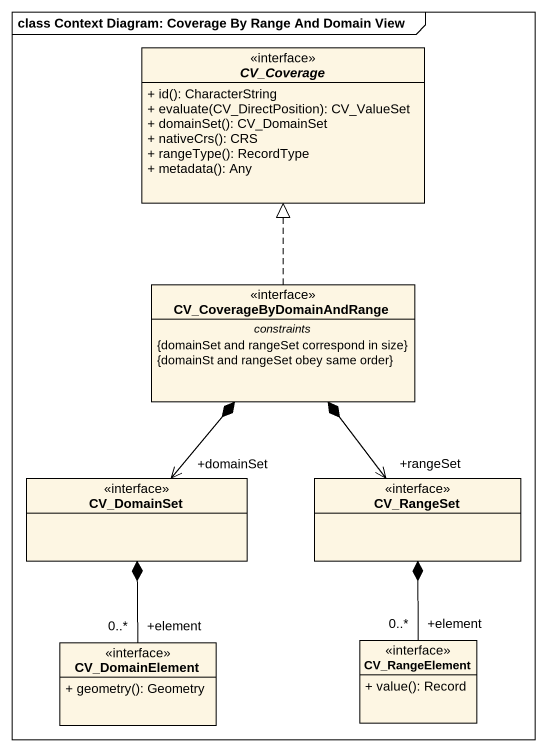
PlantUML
@startuml
mainframe class Context Diagram: Coverage By Range And Domain View
hide circle
hide empty members
skinparam classAttributeIconSize 0
abstract class CV_Coverage <<interface>> {
  + id(): CharacterString
  + evaluate(CV_DirectPosition): CV_ValueSet
  + domainSet(): CV_DomainSet
  + nativeCrs(): CRS
  + rangeType(): RecordType
  + metadata(): Any
}
class CV_CoverageByDomainAndRange <<interface>> {
  -- constraints --
  {domainSet and rangeSet correspond in size}
  {domainSt and rangeSet obey same order}
}
class CV_DomainSet <<interface>>
class CV_RangeSet <<interface>>
class CV_DomainElement <<interface>> {
  + geometry(): Geometry
}
class CV_RangeElement <<interface>> {
  + value(): Record
}
CV_CoverageByDomainAndRange .up.|> CV_Coverage
CV_DomainSet "+domainSet" <-up-* CV_CoverageByDomainAndRange
CV_RangeSet "+rangeSet" <-up-* CV_CoverageByDomainAndRange
CV_DomainElement "+element\n0..*" -up-* CV_DomainSet
CV_RangeElement "+element\n0..*" -up-* CV_RangeSet
@enduml
